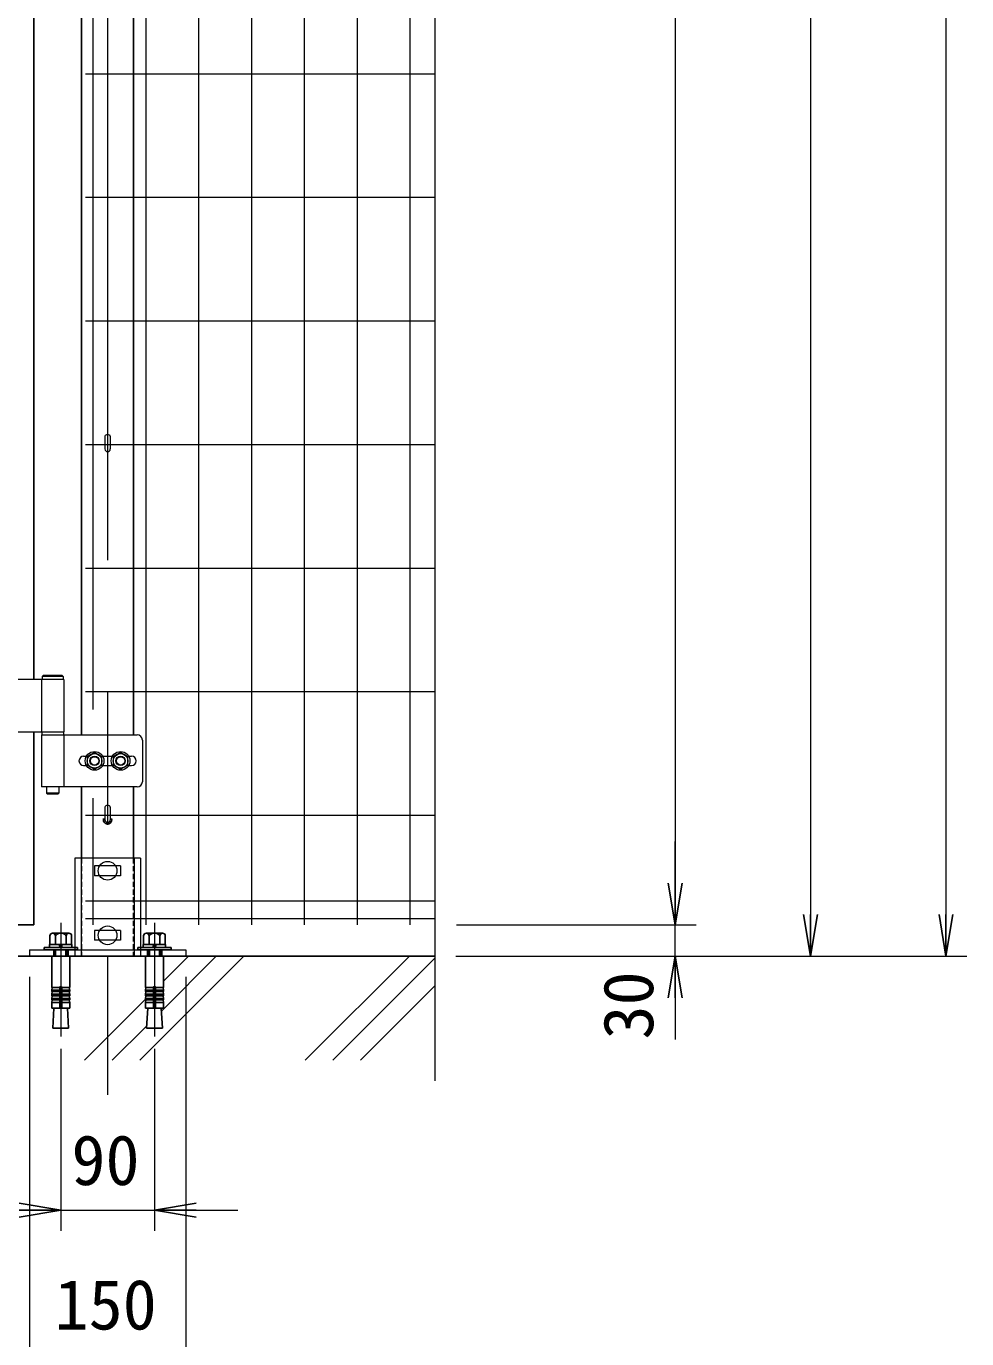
# Model space of a CAD drawing. Units: millimetres, scale not verified. Extents: x -6052 to 2348, y -2970 to 2970.
# Drawn here: x -845 to 58, y -974 to 286 of the extents above; entities that cross this region are included whole.
import ezdxf
from ezdxf.enums import TextEntityAlignment as Align

# ---------------------------------------------------------------- set-up
doc = ezdxf.new("R2010")
doc.units = ezdxf.units.MM
doc.header["$LTSCALE"] = 20
for name, pattern in [('DASHED', [7.5, 6, -1.5]), ('USER1', [50.8, 31.75, -6.35, 6.35, -6.35]), ('USER3', [0.375, 0.25, -0.125])]:
    doc.linetypes.add(name, pattern=pattern)
for name, color, linetype, lineweight in [('0-3_D-STR1', 1, 'Continuous', 25), ('0-4_D-BMK', 2, 'USER1', 13), ('0-5_D-STR-DIM', 7, 'Continuous', 13), ('0-6_0', 7, 'Continuous', 25), ('0-7_D-STR3', 3, 'Continuous', 13), ('0-8_D-STR2', 7, 'Continuous', 13), ('0-A_D-DCR-HCH', 7, 'Continuous', 13), ('0-B_D-BGD', 7, 'Continuous', 25), ('0-C_D-STR4', 7, 'Continuous', 25)]:
    doc.layers.add(name, color=color, linetype=linetype, lineweight=lineweight)
doc.styles.add('ＭＳ ゴシック', font='')
doc.styles.get('ＭＳ ゴシック').set_extended_font_data('MS Gothic')

# ---------------------------------------------------------------- blocks, each defined once
blk = doc.blocks.new('_Open')
at = {"layer": '0-6_0'}
blk.add_line((-20, 3.33), (0, 0), dxfattribs=at)
blk.add_lwpolyline([(-20, -3.33), (0, 0), (-20, 0)], dxfattribs=at)

msp = doc.modelspace()

# ---------------------------------------------------------------- linework, layer by layer
at = {"layer": '0-3_D-STR1'}
for p, q in [((-837.75, 1220.01), (-837.75, -341.51)), ((-791.75, 1166.99), (-791.75, -394.51)), ((-741.75, 1166.99), (-741.75, -394.51)), ((-837.75, -391.51), (-837.75, -577.01)), ((-791.75, -444.51), (-791.75, -513.01)), ((-741.75, -444.51), (-741.75, -513.01)), ((-837.75, -577.01), (-877.75, -577.01)), ((-741.75, -607.01), (-791.75, -607.01))]:
    msp.add_line(p, q, dxfattribs=at)
at = {"layer": '0-3_D-STR1', "linetype": 'USER3'}
for p, q in [((-791.75, -513.01), (-791.75, -607.01)), ((-741.75, -513.01), (-741.75, -607.01))]:
    msp.add_line(p, q, dxfattribs=at)
at = {"layer": '0-3_D-STR1'}
msp.add_arc((-766.75, -476.03), 4, 162.5424, 17.4576, dxfattribs=at)
at = {"layer": '0-4_D-BMK'}
for p, q in [((-766.75, 1424.07), (-766.75, -740.13)), ((-811.75, -575.1), (-811.75, -684.1)), ((-721.75, -575.1), (-721.75, -684.1))]:
    msp.add_line(p, q, dxfattribs=at)
at = {"layer": '0-5_D-STR-DIM'}
for p, q in [((-452.36, 1455.6), (-452.36, -726.64)), ((38.48, 1352.99), (38.48, -567.01)), ((-91.52, 1287.99), (-91.52, -567.01)), ((-221.52, 1274.99), (-221.52, -537.01)), ((-221.52, -537.01), (-221.52, -497.01)), ((-431.52, -577.01), (-201.52, -577.01)), ((-431.52, -577.01), (-201.52, -577.01)), ((-221.52, -607.01), (-221.52, -577.01)), ((-432.36, -607.01), (-71.52, -607.01)), ((-432.36, -607.01), (58.48, -607.01)), ((-432.36, -607.01), (-201.52, -607.01)), ((-841.75, -627.01), (-841.75, -1008.02)), ((-691.75, -627.01), (-691.75, -1008.02)), ((-221.52, -647.01), (-221.52, -687.01)), ((-811.76, -696.11), (-811.76, -870.84)), ((-721.76, -696.11), (-721.76, -870.84)), ((-811.76, -850.84), (-721.76, -850.84)), ((-681.76, -850.84), (-641.76, -850.84))]:
    msp.add_line(p, q, dxfattribs=at)
at = {"layer": '0-7_D-STR3'}
for p, q in [((-769.35, -107.91), (-769.35, -120.08)), ((-764.15, -107.91), (-764.15, -120.08)), ((-829.55, -338.51), (-829.55, -341.51)), ((-809.55, -338.51), (-829.55, -338.51)), ((-808.75, -341.51), (-872.75, -341.51)), ((-830.35, -341.51), (-830.35, -391.51)), ((-809.55, -341.51), (-829.55, -341.51)), ((-808.75, -341.51), (-808.75, -391.51)), ((-872.75, -391.51), (-808.75, -391.51)), ((-830.35, -394.51), (-830.35, -444.51)), ((-830.35, -394.51), (-738.35, -394.51)), ((-808.75, -394.51), (-808.75, -444.51)), ((-733.35, -399.51), (-733.35, -439.51)), ((-789.75, -415.01), (-787.05, -415.01)), ((-771.46, -415.01), (-762.05, -415.01)), ((-746.46, -415.01), (-743.75, -415.01)), ((-794.25, -419.51), (-794.05, -419.51)), ((-789.75, -424.01), (-787.05, -424.01)), ((-771.46, -424.01), (-762.05, -424.01)), ((-746.46, -424.01), (-743.75, -424.01)), ((-739.25, -419.51), (-739.05, -419.51)), ((-738.35, -444.51), (-830.35, -444.51)), ((-825.55, -444.51), (-825.55, -450.51)), ((-813.55, -444.51), (-813.55, -450.51)), ((-769.35, -463.84), (-769.35, -476.01)), ((-764.15, -463.84), (-764.15, -476.01)), ((-735.25, -513.01), (-735.25, -601.01)), ((-754.26, -520.26), (-779.27, -520.26)), ((-779.27, -520.26), (-779.27, -529.76)), ((-754.27, -520.26), (-754.27, -529.76)), ((-754.27, -529.76), (-779.26, -529.76)), ((-754.26, -582.26), (-779.27, -582.26)), ((-779.27, -582.26), (-779.27, -591.76)), ((-754.27, -591.76), (-779.26, -591.76)), ((-754.27, -582.26), (-754.27, -591.76)), ((-841.75, -601.01), (-841.75, -607.01)), ((-841.75, -601.01), (-691.75, -601.01)), ((-691.75, -601.01), (-691.75, -607.01)), ((-841.75, -607.01), (-691.75, -607.01)), ((-820.4, -607.01), (-803.1, -607.01)), ((-713.1, -607.01), (-730.4, -607.01))]:
    msp.add_line(p, q, dxfattribs=at)
at = {"layer": '0-7_D-STR3', "linetype": 'DASHED'}
for p, q in [((-792.25, -513.01), (-792.25, -607.01)), ((-741.25, -513.01), (-741.25, -607.01)), ((-818.75, -601.01), (-818.75, -607.01)), ((-804.75, -601.01), (-804.75, -607.01)), ((-798.25, -601.01), (-798.25, -607.01)), ((-735.25, -601.01), (-735.25, -607.01)), ((-728.75, -601.01), (-728.75, -607.01)), ((-714.75, -601.01), (-714.75, -607.01))]:
    msp.add_line(p, q, dxfattribs=at)
at = {"layer": '0-7_D-STR3', "lineweight": 25}
for p, q in [((-822.15, -587.41), (-822.15, -595.71)), ((-803.96, -584.91), (-819.55, -584.91)), ((-817.75, -584.91), (-805.75, -584.91)), ((-816.95, -595.71), (-816.95, -587.41)), ((-806.56, -595.71), (-806.56, -587.41)), ((-801.36, -595.71), (-801.36, -587.41)), ((-732.14, -595.71), (-732.14, -587.41)), ((-729.55, -584.91), (-713.96, -584.91)), ((-715.75, -584.91), (-727.75, -584.91)), ((-726.95, -595.71), (-726.95, -587.41)), ((-716.56, -595.71), (-716.56, -587.41)), ((-711.36, -587.41), (-711.36, -595.71)), ((-827.75, -598.71), (-827.75, -601.01)), ((-795.75, -598.71), (-827.75, -598.71)), ((-827.75, -601.01), (-795.75, -601.01)), ((-801, -595.71), (-822.5, -595.71)), ((-822.5, -595.71), (-822.5, -598.71)), ((-822.5, -598.71), (-801, -598.71)), ((-822.15, -595.71), (-801.36, -595.71)), ((-817.75, -601.01), (-817.75, -607.01)), ((-816.67, -607.01), (-816.67, -601.01)), ((-813.25, -595.71), (-812.45, -598.71)), ((-810.25, -598.71), (-811.06, -595.71)), ((-806.83, -607.01), (-806.83, -601.01)), ((-805.75, -607.01), (-805.75, -601.01)), ((-801, -598.71), (-801, -595.71)), ((-795.75, -601.01), (-795.75, -598.71)), ((-737.75, -601.01), (-737.75, -598.71)), ((-737.75, -598.71), (-705.75, -598.71)), ((-705.75, -601.01), (-737.75, -601.01)), ((-732.5, -595.71), (-711, -595.71)), ((-732.5, -598.71), (-732.5, -595.71)), ((-711, -598.71), (-732.5, -598.71)), ((-711.36, -595.71), (-732.14, -595.71)), ((-727.75, -607.01), (-727.75, -601.01)), ((-726.67, -607.01), (-726.67, -601.01)), ((-723.25, -598.71), (-722.45, -595.71)), ((-720.25, -595.71), (-721.06, -598.71)), ((-716.83, -607.01), (-716.83, -601.01)), ((-715.75, -601.01), (-715.75, -607.01)), ((-711, -595.71), (-711, -598.71)), ((-705.75, -598.71), (-705.75, -601.01)), ((-820.4, -607.01), (-820.4, -637.05)), ((-803.1, -607.01), (-803.1, -637.05)), ((-730.4, -607.01), (-730.4, -637.05)), ((-713.1, -607.01), (-713.1, -637.05)), ((-812.75, -637.05), (-820.4, -637.05)), ((-820.4, -639.55), (-819.97, -637.09)), ((-820.4, -639.55), (-812.75, -639.55)), ((-820.4, -639.55), (-820.4, -641.05)), ((-820.4, -641.05), (-812.75, -641.05)), ((-820.4, -643.55), (-819.97, -641.09)), ((-812.75, -637.05), (-812.75, -657.01)), ((-810.75, -637.05), (-803.1, -637.05)), ((-810.75, -637.05), (-810.75, -657.01)), ((-803.1, -639.55), (-810.75, -639.55)), ((-803.1, -641.05), (-810.75, -641.05)), ((-803.1, -639.55), (-803.54, -637.09)), ((-803.1, -643.55), (-803.54, -641.09)), ((-803.1, -639.55), (-803.1, -641.05)), ((-722.75, -637.05), (-730.4, -637.05)), ((-730.4, -639.55), (-729.97, -637.09)), ((-730.4, -639.55), (-722.75, -639.55)), ((-730.4, -639.55), (-730.4, -641.05)), ((-730.4, -641.05), (-722.75, -641.05)), ((-730.4, -643.55), (-729.97, -641.09)), ((-722.75, -637.05), (-722.75, -657.01)), ((-720.75, -637.05), (-720.75, -657.01)), ((-720.75, -637.05), (-713.1, -637.05)), ((-713.1, -639.55), (-720.75, -639.55)), ((-713.1, -641.05), (-720.75, -641.05)), ((-713.1, -639.55), (-713.54, -637.09)), ((-713.1, -643.55), (-713.54, -641.09)), ((-713.1, -639.55), (-713.1, -641.05)), ((-820.4, -643.55), (-812.75, -643.55)), ((-820.4, -643.55), (-820.4, -645.05)), ((-820.4, -645.05), (-812.75, -645.05)), ((-820.4, -647.55), (-819.97, -645.09)), ((-820.4, -647.55), (-812.75, -647.55)), ((-820.4, -647.55), (-820.4, -649.05)), ((-820.4, -651.51), (-819.97, -649.05)), ((-820.4, -649.05), (-812.75, -649.05)), ((-820.4, -651.51), (-812.75, -651.51)), ((-820.4, -651.51), (-820.4, -657.01)), ((-803.1, -643.55), (-810.75, -643.55)), ((-803.1, -645.05), (-810.75, -645.05)), ((-803.1, -647.55), (-810.75, -647.55)), ((-803.1, -649.05), (-810.75, -649.05)), ((-803.1, -651.51), (-810.75, -651.51)), ((-803.1, -647.55), (-803.54, -645.09)), ((-803.1, -651.51), (-803.54, -649.05)), ((-803.1, -643.55), (-803.1, -645.05)), ((-803.1, -647.55), (-803.1, -649.05)), ((-803.1, -651.51), (-803.1, -657.01)), ((-730.4, -643.55), (-722.75, -643.55)), ((-730.4, -643.55), (-730.4, -645.05)), ((-730.4, -645.05), (-722.75, -645.05)), ((-730.4, -647.55), (-729.97, -645.09)), ((-730.4, -647.55), (-722.75, -647.55)), ((-730.4, -647.55), (-730.4, -649.05)), ((-730.4, -649.05), (-722.75, -649.05)), ((-730.4, -651.51), (-729.97, -649.05)), ((-730.4, -651.51), (-722.75, -651.51)), ((-730.4, -651.51), (-730.4, -657.01)), ((-713.1, -643.55), (-720.75, -643.55)), ((-713.1, -645.05), (-720.75, -645.05)), ((-713.1, -647.55), (-720.75, -647.55)), ((-713.1, -649.05), (-720.75, -649.05)), ((-713.1, -651.51), (-720.75, -651.51)), ((-713.1, -647.55), (-713.54, -645.09)), ((-713.1, -651.51), (-713.54, -649.05)), ((-713.1, -643.55), (-713.1, -645.05)), ((-713.1, -647.55), (-713.1, -649.05)), ((-713.1, -651.51), (-713.1, -657.01)), ((-820.4, -657.01), (-803.1, -657.01)), ((-818.25, -657.01), (-819.33, -676.11)), ((-805.26, -657.01), (-804.18, -676.11)), ((-713.1, -657.01), (-730.4, -657.01)), ((-728.25, -657.01), (-729.33, -676.11)), ((-715.26, -657.01), (-714.17, -676.11)), ((-804.18, -676.11), (-819.33, -676.11)), ((-729.33, -676.11), (-714.17, -676.11))]:
    msp.add_line(p, q, dxfattribs=at)
at = {"layer": '0-7_D-STR3'}
for points in [[(-810.55, -337.51), (-828.55, -337.51), (-829.55, -338.51)], [(-810.55, -337.51), (-809.55, -338.51), (-809.55, -341.51)], [(-830.05, -391.51), (-809.05, -391.51), (-809.05, -394.51)], [(-830.05, -391.51), (-830.05, -394.51), (-809.05, -394.51)], [(-814.55, -451.51), (-813.55, -450.51), (-825.55, -450.51)], [(-814.55, -451.51), (-824.55, -451.51), (-825.55, -450.51)], [(-735.25, -513.01), (-798.25, -513.01), (-798.25, -601.01)]]:
    msp.add_lwpolyline(points, dxfattribs=at)
for points in [[(-779.25, -411.41), (-786.27, -415.46), (-786.27, -423.56), (-779.25, -427.61), (-772.24, -423.56), (-772.24, -415.46)], [(-754.25, -411.41), (-761.27, -415.46), (-761.27, -423.56), (-754.25, -427.61), (-747.24, -423.56), (-747.24, -415.46)]]:
    msp.add_lwpolyline(points, close=True, dxfattribs=at)
for centre, radius in [((-779.25, -419.51), 9), ((-779.25, -419.51), 7.03), ((-779.25, -419.51), 4.5), ((-779.25, -419.51), 4), ((-754.25, -419.51), 9), ((-754.25, -419.51), 7.03), ((-754.25, -419.51), 4.5), ((-754.25, -419.51), 4), ((-766.76, -525.01), 9), ((-766.75, -587.01), 9)]:
    msp.add_circle(centre, radius, dxfattribs=at)
for centre, radius, start, end in [((-766.75, -120.08), 2.6, 180, 0), ((-738.35, -399.51), 5, 0, 90), ((-789.75, -419.51), 4.5, 90, 180), ((-743.75, -419.51), 4.5, 0, 90), ((-789.75, -419.51), 4.5, 180, 270), ((-743.75, -419.51), 4.5, 270, 0), ((-738.35, -439.51), 5, 270, 0), ((-766.75, -476.01), 2.6, 180, 0)]:
    msp.add_arc(centre, radius, start, end, dxfattribs=at)
at = {"layer": '0-7_D-STR3', "lineweight": 25}
for centre, radius, start, end in [((-819.55, -587.51), 2.6, 2.20423, 177.79577), ((-811.75, -591.56), 6.65, 38.61324, 141.38676), ((-803.96, -587.51), 2.6, 2.20423, 177.79577), ((-729.55, -587.51), 2.6, 2.20423, 177.79577), ((-721.75, -591.56), 6.65, 38.61324, 141.38676), ((-713.96, -587.51), 2.6, 2.20423, 177.79577), ((-811.75, -637.05), 1, 0, 180), ((-721.75, -637.05), 1, 0, 180)]:
    msp.add_arc(centre, radius, start, end, dxfattribs=at)
at = {"layer": '0-7_D-STR3'}
for centre in [(-766.75, -107.93), (-766.75, -463.86)]:
    msp.add_ellipse(centre, major_axis=(-2.6, 0), ratio=0.649974, start_param=3.1415927, end_param=6.2831853, dxfattribs=at)
at = {"layer": '0-8_D-STR2'}
for p, q in [((-730.18, 1392.99), (-730.18, -577.01)), ((-679.41, 1392.99), (-679.41, -577.01)), ((-628.64, 1392.99), (-628.64, -577.01)), ((-577.87, 1392.99), (-577.87, -577.01)), ((-527.1, 1392.99), (-527.1, -577.01)), ((-476.33, 1392.99), (-476.33, -577.01)), ((-780.95, 1147.15), (-780.95, -370.17)), ((-452.36, 239.85), (-787.95, 239.85)), ((-452.36, 121.2), (-787.95, 121.2)), ((-452.36, 2.56), (-787.95, 2.56)), ((-452.36, -116.08), (-787.95, -116.08)), ((-452.36, -234.73), (-787.95, -234.73)), ((-452.36, -353.37), (-787.95, -353.37)), ((-780.95, -455.23), (-780.95, -577.01)), ((-452.36, -472.01), (-787.95, -472.01)), ((-452.36, -554.16), (-787.95, -554.16)), ((-452.36, -571.16), (-787.95, -571.16))]:
    msp.add_line(p, q, dxfattribs=at)
at = {"layer": '0-A_D-DCR-HCH'}
for p, q in [((-735.94, -707.01), (-635.94, -607.01)), ((-715.11, -659.67), (-662.46, -607.01)), ((-713.11, -631.15), (-688.97, -607.01)), ((-576.84, -707.01), (-476.84, -607.01)), ((-550.32, -707.01), (-452.36, -609.05)), ((-523.81, -707.01), (-452.36, -635.57)), ((-788.97, -707.01), (-730.6, -648.64)), ((-762.46, -707.01), (-729.2, -673.76))]:
    msp.add_line(p, q, dxfattribs=at)
at = {"layer": '0-B_D-BGD'}
msp.add_line((-452.36, -607.01), (-1785.75, -607.01), dxfattribs=at)
at = {"layer": '0-C_D-STR4'}
for p, q in [((-791.75, -607.01), (-916.75, -607.01)), ((-616.75, -607.01), (-741.75, -607.01))]:
    msp.add_line(p, q, dxfattribs=at)

# ---------------------------------------------------------------- block references
at = {"layer": '0-5_D-STR-DIM', "xscale": 2, "yscale": 2}
for p, rotation in [((-221.52, -577.01), 270), ((-221.52, -577.01), 270), ((-91.52, -607.01), 270), ((38.48, -607.01), 270), ((-221.52, -607.01), 90), ((-721.76, -850.84), 180)]:
    msp.add_blockref('_Open', p, dxfattribs=dict(at, rotation=rotation))
msp.add_blockref('_Open', (-811.76, -850.84), dxfattribs=at)

# ---------------------------------------------------------------- texts
at = {"layer": '0-5_D-STR-DIM', "style": 'ＭＳ ゴシック'}
msp.add_text('30', height=48.09, rotation=90, dxfattribs=at).set_placement((-228.27, -687.02), align=Align.BOTTOM_LEFT)
for s, p in [('90', (-801.5, -841.17)), ('150', (-817.68, -979.88))]:
    msp.add_text(s, height=48.09, dxfattribs=at).set_placement(p, align=Align.BOTTOM_LEFT)

doc.saveas('drawing.dxf')
